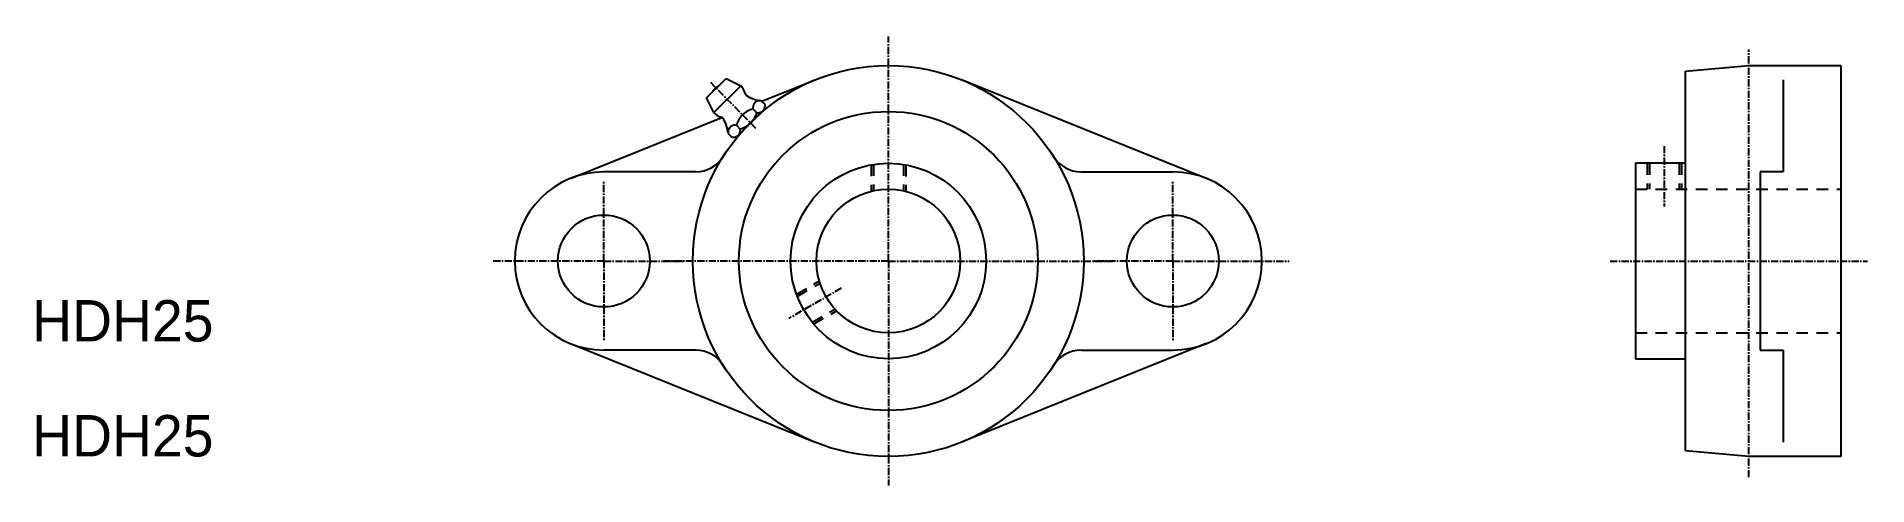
# Model space of a CAD drawing. Extents: x 123 to 442, y 92 to 170.
import ezdxf
from ezdxf.enums import TextEntityAlignment as Align

# ---------------------------------------------------------------- set-up
doc = ezdxf.new("R2010")
doc.units = 0
doc.linetypes.add('CENTER', pattern=[2, 1.25, -0.25, 0.25, -0.25])
doc.linetypes.add('DASHED', pattern=[3.5, 2, -1.5])
doc.layers.get('0').update_dxf_attribs({"linetype": 'CONTINUOUS'})
doc.layers.add('CENTER', color=1, linetype='CENTER')

msp = doc.modelspace()

# ---------------------------------------------------------------- linework, layer by layer
at = {"linetype": 'CONTINUOUS'}
for p, q in [((239.53, 159.51), (242.95, 162.87)), ((242.95, 162.87), (245.48, 161.58)), ((240.78, 156.95), (239.53, 159.51)), ((240.78, 156.95), (245.48, 161.58)), ((244.85, 152.82), (249.55, 157.45)), ((247.61, 157.6), (248.27, 156.93)), ((249.05, 159.02), (249.72, 158.35)), ((243.28, 153.34), (243.94, 152.67)), ((244.72, 154.76), (245.39, 154.09)), ((247.2, 155.13), (247.2, 155.13))]:
    msp.add_line(p, q, dxfattribs=at)
for p, q in [((249.16, 158.92), (258.46, 162.67)), ((326.46, 145.51), (283.88, 162.67)), ((409.87, 164.13), (420.87, 165.13)), ((409.87, 98.13), (409.87, 164.13)), ((420.87, 165.13), (436.87, 165.13)), ((426.87, 162.67), (426.87, 146.63)), ((436.87, 165.13), (436.87, 97.13)), ((215.88, 145.51), (242.17, 156.1)), ((237.63, 146.63), (221.67, 146.63)), ((304.7, 146.63), (320.67, 146.63)), ((401.17, 148.13), (401.17, 114.13)), ((409.87, 148.13), (401.17, 148.13)), ((422.87, 146.63), (422.87, 115.63)), ((426.87, 146.63), (422.87, 146.63)), ((215.88, 116.76), (258.46, 99.6)), ((237.63, 115.63), (221.67, 115.63)), ((326.46, 116.76), (283.88, 99.6)), ((304.7, 115.63), (320.67, 115.63)), ((422.87, 115.63), (426.87, 115.63)), ((426.87, 115.63), (426.87, 99.6)), ((401.17, 114.13), (409.87, 114.13)), ((420.87, 97.13), (409.87, 98.13)), ((436.87, 97.13), (420.87, 97.13))]:
    msp.add_line(p, q)
at = {"color": 3, "linetype": 'DASHED'}
for p, q in [((268.2, 147.87), (268.2, 143.27)), ((268.61, 147.94), (268.61, 143.37)), ((273.79, 147.93), (273.79, 143.35)), ((274.2, 147.86), (274.2, 143.26)), ((403.17, 148.13), (403.17, 143.63)), ((403.57, 148.13), (403.57, 143.63)), ((408.76, 148.13), (408.76, 143.63)), ((409.17, 148.13), (409.17, 143.63)), ((401.17, 143.63), (436.87, 143.63)), ((255.18, 125.37), (259.16, 127.66)), ((255.33, 124.98), (259.28, 127.26)), ((257.92, 120.49), (261.88, 122.77)), ((258.17, 120.16), (262.15, 122.46)), ((401.17, 118.63), (436.87, 118.63))]:
    msp.add_line(p, q, dxfattribs=at)
for centre, radius in [((271.17, 131.13), 34), ((271.17, 131.13), 26), ((271.17, 131.13), 17), ((271.17, 131.13), 12.5), ((221.67, 131.13), 8), ((320.67, 131.13), 8)]:
    msp.add_circle(centre, radius)
at = {"linetype": 'CONTINUOUS'}
for centre, radius, start, end in [((243.4, 158.99), 3.2, 119.1812, 149.9388), ((243.13, 159.27), 3.3, 17.5093, 44.56), ((247.04, 160.5), 0.8, 197.4904, 239.7926), ((249.66, 164.99), 6, 239.7917, 264.2225), ((243.13, 159.27), 3.3, 224.56, 251.6107), ((241.84, 155.38), 0.8, 29.3274, 71.6296), ((248.63, 153.68), 4.04, 119.6101, 149.5099), ((249.19, 152.38), 5.44, 106.8301, 117.9791), ((249.08, 157.75), 1.48, 151.1509, 185.6881), ((248.73, 157.91), 1.1, 119.6014, 149.5186), ((243.08, 158.59), 5.45, 331.1409, 342.2899), ((248.88, 157.55), 1.48, 83.4319, 117.9691), ((248.44, 158.4), 1.48, 263.4426, 297.9691), ((248.59, 158.05), 1.1, 299.6014, 329.5186), ((248.24, 158.21), 1.48, 331.1509, 5.6883), ((237.3, 152.83), 6, 4.8975, 29.3283), ((244.75, 153.49), 1.48, 151.1509, 185.6881), ((244.4, 153.64), 1.1, 119.6014, 149.5186), ((244.56, 153.29), 1.48, 83.4319, 117.9691), ((249.92, 153.1), 5.45, 151.1409, 162.2857), ((244.26, 153.78), 1.1, 299.6014, 329.5186), ((243.91, 153.94), 1.48, 331.1509, 5.6883), ((243.81, 159.31), 5.44, 286.8344, 297.9791), ((244.37, 158.01), 4.04, 299.6101, 329.5099), ((244.11, 154.14), 1.48, 263.4426, 297.9691)]:
    msp.add_arc(centre, radius, start, end, dxfattribs=at)
for centre, radius, start, end in [((221.67, 131.13), 15.5, 90, 270), ((237.63, 152.28), 5.64, 270, 327.7681), ((304.7, 152.28), 5.64, 212.2319, 270), ((320.67, 131.13), 15.5, 270, 90), ((237.63, 109.99), 5.64, 32.2319, 90), ((304.7, 109.99), 5.64, 90, 147.7681)]:
    msp.add_arc(centre, radius, start, end)
at = {"layer": 'CENTER', "color": 1, "linetype": 'CENTER'}
for p, q in [((271.17, 131.13), (271.17, 170.17)), ((420.87, 93.51), (420.87, 167.95)), ((248.12, 154.2), (240.27, 162.17)), ((406.17, 151.13), (406.17, 140.63)), ((221.67, 131.13), (221.67, 145.03)), ((320.67, 131.13), (320.67, 145.08)), ((221.67, 131.13), (221.67, 142.38)), ((320.67, 131.13), (320.67, 142.02)), ((320.67, 131.13), (320.67, 140.99)), ((221.67, 131.13), (202.29, 131.13)), ((221.67, 131.13), (210.42, 131.13)), ((221.67, 131.13), (232.92, 131.13)), ((221.67, 131.13), (235.57, 131.13)), ((221.67, 131.13), (221.67, 117.23)), ((221.67, 131.13), (221.67, 119.88)), ((271.17, 131.13), (232.13, 131.13)), ((271.17, 131.13), (310.2, 131.13)), ((271.17, 131.13), (271.17, 92.1)), ((320.67, 131.13), (306.72, 131.13)), ((320.67, 131.13), (309.78, 131.13)), ((320.67, 131.13), (310.81, 131.13)), ((320.67, 131.13), (330.52, 131.13)), ((320.67, 131.13), (331.55, 131.13)), ((320.67, 131.13), (340.88, 131.13)), ((320.67, 131.13), (320.67, 117.19)), ((320.67, 131.13), (320.67, 121.28)), ((320.67, 131.13), (320.67, 120.25)), ((396.75, 131.13), (441.51, 131.13)), ((262.94, 126.38), (253.85, 121.13))]:
    msp.add_line(p, q, dxfattribs=at)

# ---------------------------------------------------------------- texts
for p in [(137.97, 117.13), (137.97, 97.13)]:
    msp.add_text('HDH25', height=7.2).set_placement(p, align=Align.CENTER)

doc.saveas('drawing.dxf')
